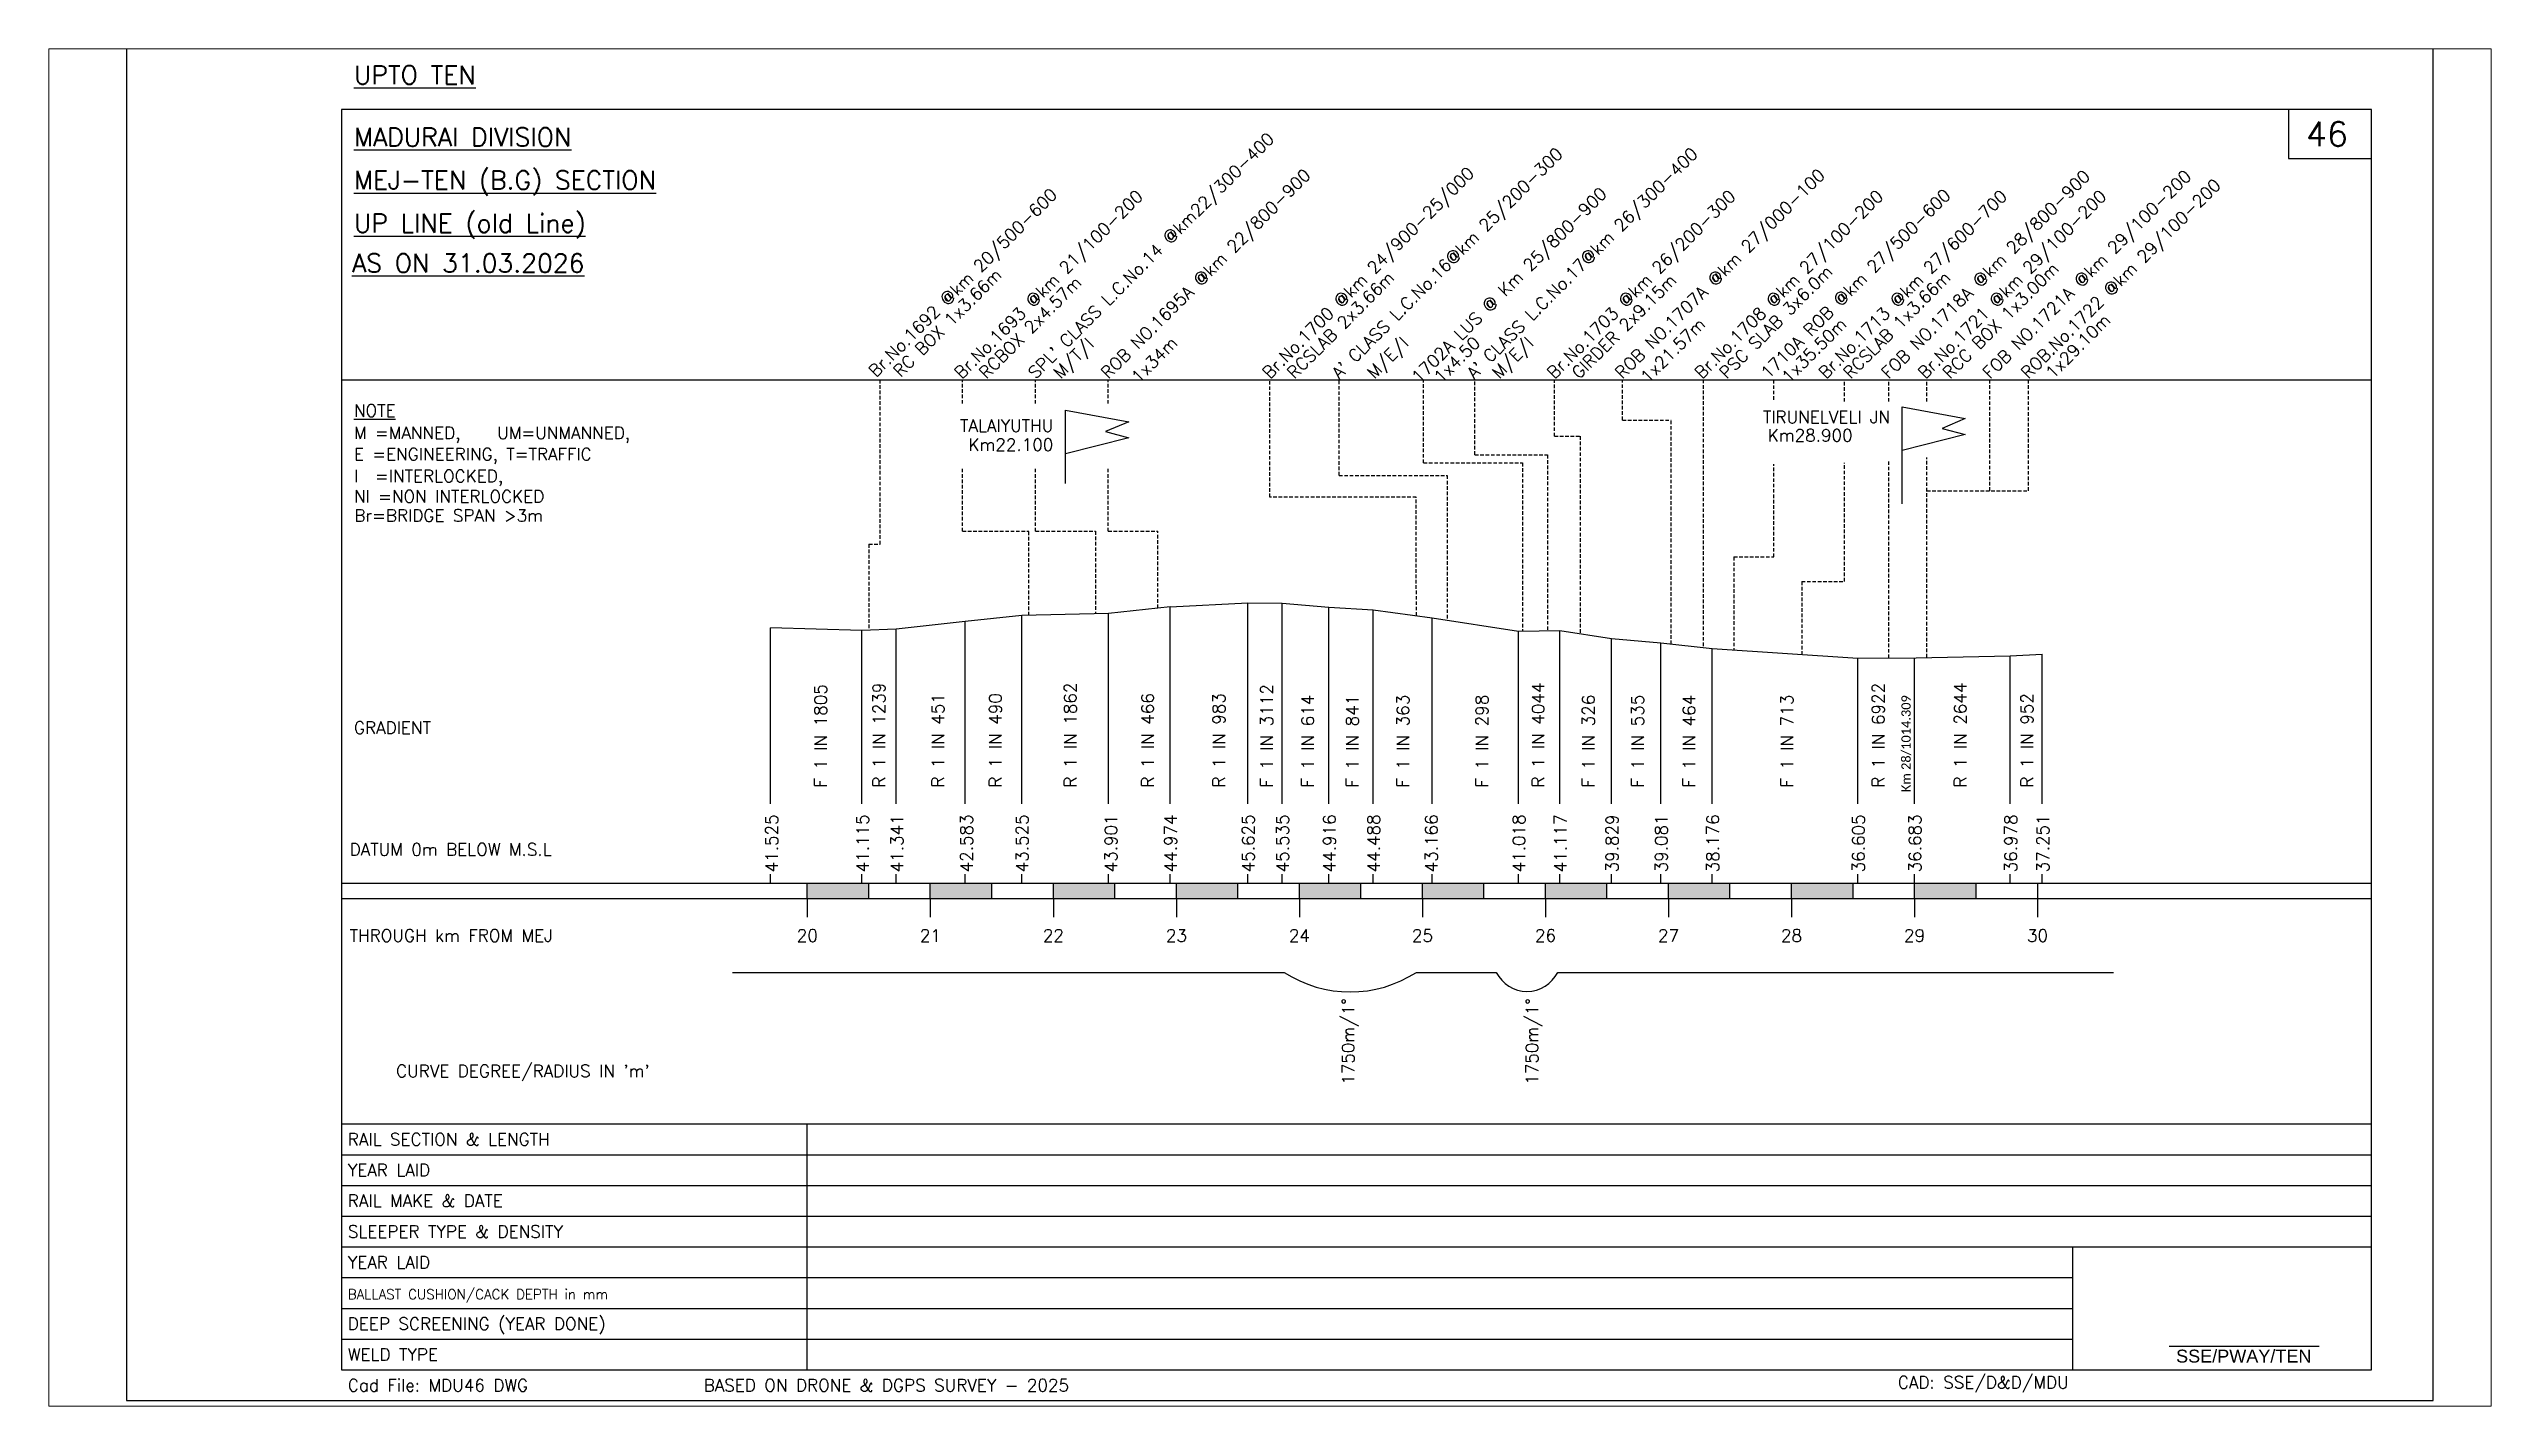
# Paper-space layout '46 UP' of a CAD drawing. Header units: feet. Extents: x 0 to 349, y 0 to 194.
# The model-space entities are those that its viewports show. They can reach past a viewport. Long polylines and large blocks are cut down to what shows.
import ezdxf
from ezdxf.enums import TextEntityAlignment as Align

# ---------------------------------------------------------------- set-up
doc = ezdxf.new("R2010")
doc.units = ezdxf.units.FT
doc.header["$LTSCALE"] = 12
doc.header["$MEASUREMENT"] = 0
doc.linetypes.add('HIDDEN', pattern=[0.375, 0.25, -0.125])
doc.layers.get('0').update_dxf_attribs({"linetype": 'CONTINUOUS'})
doc.layers.add('1. Text', color=7, linetype='CONTINUOUS')
doc.layers.add('3 - Layout text', color=7, linetype='CONTINUOUS')
doc.layers.add('Layer1', color=6, linetype='CONTINUOUS', plot=False)
doc.styles.add('Legend', font='calibri.ttf')
doc.styles.add('RS', font='romans')
doc.styles.get("Standard").update_dxf_attribs({"font": 'ROMANS'})
doc.styles.add('yard', font='arial.ttf')

# ---------------------------------------------------------------- blocks, each defined once
blk = doc.blocks.new('BORDER')
for p, q in [((1, 1), (0, 1)), ((0, 1), (0, 0)), ((1, 0), (1, 1)), ((0, 0), (1, 0))]:
    blk.add_line(p, q)

msp = doc.modelspace()

# ---------------------------------------------------------------- linework, layer by layer
for p, q in [((2621.21328, -2038.51148), (2291.21328, -2038.51148)), ((2291.21328, -2038.51148), (2291.21328, -2243.51148)), ((2621.21328, -2243.51148), (2621.21328, -2038.51148)), ((2425.88071, -2119.39869), (2415.88069, -2120.47169)), ((2425.88071, -2119.39869), (2438.51191, -2118.74269)), ((2425.88071, -2151.45453), (2425.88071, -2119.39869)), ((2438.51191, -2151.45453), (2438.51191, -2118.74269)), ((2438.51191, -2118.74269), (2444.11191, -2118.83269)), ((2444.11191, -2151.45453), (2444.11191, -2118.83269)), ((2444.11191, -2118.83269), (2451.71169, -2119.45269)), ((2451.71169, -2151.45453), (2451.71169, -2119.45269)), ((2451.71169, -2119.45269), (2458.91171, -2119.88269)), ((2458.91171, -2151.45453), (2458.91171, -2119.88269)), ((2458.91171, -2119.88269), (2468.50349, -2121.20669)), ((2360.94531, -2151.45453), (2360.94531, -2122.84769)), ((2375.78429, -2123.25769), (2360.94531, -2122.84769)), ((2381.38431, -2123.03169), (2375.78429, -2123.25769)), ((2375.78429, -2151.45453), (2375.78429, -2123.25769)), ((2392.59109, -2121.78969), (2381.38431, -2123.03169)), ((2381.38431, -2151.45453), (2381.38431, -2123.03169)), ((2401.79111, -2120.84769), (2392.59109, -2121.78969)), ((2392.59109, -2151.45453), (2392.59109, -2121.78969)), ((2415.88069, -2120.47169), (2401.79111, -2120.84769)), ((2401.79111, -2151.45453), (2401.79111, -2120.84769)), ((2415.88069, -2151.45453), (2415.88069, -2120.47169)), ((2468.50349, -2151.45453), (2468.50349, -2121.20669)), ((2468.50349, -2121.20669), (2482.51421, -2123.35269)), ((2482.51421, -2123.35269), (2489.26869, -2123.25569)), ((2482.51421, -2151.45453), (2482.51421, -2123.35269)), ((2489.26869, -2151.45453), (2489.26869, -2123.25569)), ((2489.26869, -2123.25569), (2497.66871, -2124.54369)), ((2497.66871, -2151.45453), (2497.66871, -2124.54369)), ((2497.66871, -2124.54369), (2505.66869, -2125.29169)), ((2505.66869, -2151.45453), (2505.66869, -2125.29169)), ((2505.66869, -2125.29169), (2514.03249, -2126.19669)), ((2514.03249, -2151.45453), (2514.03249, -2126.19669)), ((2514.03249, -2126.19669), (2537.71421, -2127.76769)), ((2537.71421, -2127.76769), (2547.20039, -2127.68969)), ((2537.71421, -2151.45453), (2537.71421, -2127.76769)), ((2546.91421, -2151.45453), (2546.91421, -2127.68969)), ((2547.20039, -2127.68969), (2562.47691, -2127.39469)), ((2562.47691, -2127.39469), (2567.68639, -2127.12169)), ((2562.47691, -2151.45453), (2562.47691, -2127.39469)), ((2567.68639, -2151.45453), (2567.68639, -2127.12169)), ((2360.94531, -2164.37269), (2360.94531, -2162.88461)), ((2375.78429, -2164.37269), (2375.78429, -2162.88461)), ((2381.38431, -2164.37269), (2381.38431, -2162.88461)), ((2392.59109, -2164.37269), (2392.59109, -2162.88461)), ((2401.79111, -2164.37269), (2401.79111, -2162.88461)), ((2415.88069, -2164.37269), (2415.88069, -2162.88461)), ((2425.88071, -2164.37269), (2425.88071, -2162.88461)), ((2438.51191, -2164.37269), (2438.51191, -2162.88461)), ((2444.11191, -2164.37269), (2444.11191, -2162.88461)), ((2451.71169, -2164.37269), (2451.71169, -2162.88461)), ((2458.91171, -2164.37269), (2458.91171, -2162.88461)), ((2468.50349, -2164.37269), (2468.50349, -2162.88461)), ((2482.51421, -2164.37269), (2482.51421, -2162.88461)), ((2489.26869, -2164.37269), (2489.26869, -2162.88461)), ((2497.66871, -2164.37269), (2497.66871, -2162.88461)), ((2505.66869, -2164.37269), (2505.66869, -2162.88461)), ((2514.03249, -2164.37269), (2514.03249, -2162.88461)), ((2537.71421, -2164.37269), (2537.71421, -2162.88461)), ((2546.91421, -2164.37269), (2546.91421, -2162.88461)), ((2562.47691, -2164.37269), (2562.47691, -2162.88461)), ((2567.68639, -2164.37269), (2567.68639, -2162.88461)), ((2354.74899, -2178.87269), (2444.4304, -2178.87269)), ((2465.92436, -2178.87269), (2478.91421, -2178.87269)), ((2488.91421, -2178.87269), (2579.23674, -2178.87269)), ((2572.6728, -2243.51148), (2572.6728, -2223.51148)), ((2588.31159, -2239.63089), (2612.6891, -2239.63089)), ((2291.21328, -2243.51148), (2621.21328, -2243.51148))]:
    msp.add_line(p, q)
at = {"linetype": 'Continuous'}
for p, q in [((2607.71328, -2038.51148), (2607.71328, -2046.51148)), ((2607.71328, -2046.51148), (2621.21328, -2046.51148)), ((2291.21328, -2082.48359), (2621.21328, -2082.48359)), ((2291.21328, -2164.37269), (2621.21328, -2164.37269)), ((2291.21328, -2166.87269), (2621.21328, -2166.87269)), ((2366.91421, -2166.87269), (2366.91421, -2164.37269)), ((2366.91421, -2166.87269), (2366.91421, -2169.87269)), ((2376.91421, -2166.87269), (2376.91421, -2164.37269)), ((2386.91421, -2166.87269), (2386.91421, -2164.37269)), ((2386.91421, -2166.87269), (2386.91421, -2169.87269)), ((2396.91421, -2166.87269), (2396.91421, -2164.37269)), ((2406.91421, -2166.87269), (2406.91421, -2164.37269)), ((2406.91421, -2166.87269), (2406.91421, -2169.87269)), ((2416.91421, -2166.87269), (2416.91421, -2164.37269)), ((2426.91421, -2166.87269), (2426.91421, -2164.37269)), ((2426.91421, -2166.87269), (2426.91421, -2169.87269)), ((2436.91421, -2166.87269), (2436.91421, -2164.37269)), ((2446.91421, -2166.87269), (2446.91421, -2164.37269)), ((2446.91421, -2166.87269), (2446.91421, -2169.87269)), ((2456.91421, -2166.87269), (2456.91421, -2164.37269)), ((2466.91421, -2166.87269), (2466.91421, -2164.37269)), ((2466.91421, -2166.87269), (2466.91421, -2169.87269)), ((2476.91421, -2166.87269), (2476.91421, -2164.37269)), ((2486.91421, -2166.87269), (2486.91421, -2164.37269)), ((2486.91421, -2166.87269), (2486.91421, -2169.87269)), ((2496.91421, -2166.87269), (2496.91421, -2164.37269)), ((2506.91421, -2166.87269), (2506.91421, -2164.37269)), ((2506.91421, -2166.87269), (2506.91421, -2169.87269)), ((2516.91421, -2166.87269), (2516.91421, -2164.37269)), ((2526.91421, -2166.87269), (2526.91421, -2164.37269)), ((2526.91421, -2166.87269), (2526.91421, -2169.87269)), ((2536.91421, -2166.87269), (2536.91421, -2164.37269)), ((2546.91421, -2166.87269), (2546.91421, -2164.37269)), ((2546.91421, -2166.87269), (2546.91421, -2164.37269)), ((2546.91421, -2166.87269), (2546.91421, -2169.87269)), ((2556.91421, -2166.87269), (2556.91421, -2164.37269)), ((2556.91421, -2166.87269), (2556.91421, -2164.37269)), ((2566.91421, -2164.37269), (2566.91421, -2166.87269)), ((2566.91421, -2166.87269), (2566.91421, -2169.87269)), ((2291.21328, -2203.51148), (2621.21328, -2203.51148)), ((2366.91421, -2243.51148), (2366.91421, -2203.51148)), ((2291.21328, -2208.51148), (2621.21328, -2208.51148)), ((2291.21328, -2213.51148), (2621.21328, -2213.51148)), ((2291.21328, -2218.51148), (2621.21328, -2218.51148)), ((2291.21328, -2223.51148), (2621.21328, -2223.51148)), ((2291.21328, -2228.51148), (2572.6728, -2228.51148)), ((2291.21328, -2233.51148), (2572.6728, -2233.51148)), ((2291.21328, -2238.51148), (2572.6728, -2238.51148))]:
    msp.add_line(p, q, dxfattribs=at)
at = {"linetype": 'HIDDEN', "ltscale": 0.15}
for p, q in [((2378.75413, -2109.23578), (2378.75413, -2082.48359)), ((2392.13881, -2086.3586), (2392.13881, -2082.48359)), ((2404.02388, -2086.3586), (2404.02388, -2082.48359)), ((2415.83986, -2086.3586), (2415.83986, -2082.48359)), ((2442.11868, -2101.58215), (2442.1108, -2082.48872)), ((2453.35591, -2098.03905), (2453.35591, -2082.48359)), ((2467.11031, -2096.01259), (2467.11031, -2082.48359)), ((2475.4502, -2094.69462), (2475.4502, -2082.48359)), ((2488.38384, -2091.67554), (2488.38384, -2082.48359)), ((2499.43544, -2089.05238), (2499.43544, -2082.48359)), ((2512.53921, -2082.48359), (2512.53921, -2126.03511)), ((2524.03865, -2085.72481), (2524.03865, -2082.48359)), ((2535.51621, -2086.03418), (2535.51621, -2082.48359)), ((2542.72323, -2086.03418), (2542.72323, -2082.48359)), ((2548.91421, -2086.03418), (2548.91421, -2082.48359)), ((2559.17884, -2100.53197), (2559.17884, -2082.48359)), ((2565.42224, -2100.53197), (2565.42224, -2082.48359)), ((2488.38384, -2091.67554), (2492.53921, -2091.67554)), ((2492.53921, -2091.67554), (2492.53921, -2123.75716)), ((2499.43544, -2089.05238), (2507.34745, -2089.05238)), ((2507.34745, -2125.47334), (2507.34745, -2089.05238)), ((2467.11031, -2096.01259), (2483.20662, -2096.01259)), ((2475.4502, -2094.69462), (2487.26854, -2094.69462)), ((2483.20662, -2096.01259), (2483.20662, -2123.34403)), ((2487.26854, -2094.69462), (2487.26854, -2123.28441)), ((2524.03865, -2111.30601), (2524.03865, -2096.22927)), ((2535.51621, -2115.28685), (2535.51621, -2096.00925)), ((2542.72323, -2127.7265), (2542.72323, -2095.72712)), ((2548.91421, -2127.65659), (2548.91421, -2095.14155)), ((2392.13881, -2107.12567), (2392.13881, -2096.86798)), ((2404.02388, -2107.12567), (2404.02388, -2096.86798)), ((2415.83986, -2107.12567), (2415.83986, -2096.86798)), ((2453.35591, -2098.03905), (2470.91421, -2098.03905)), ((2470.91421, -2098.03905), (2470.91421, -2121.57593)), ((2465.91032, -2101.58609), (2442.11868, -2101.58215)), ((2465.9323, -2120.85177), (2465.89688, -2101.58609)), ((2548.91421, -2100.53197), (2565.42224, -2100.53197)), ((2392.13881, -2107.12567), (2402.91421, -2107.12567)), ((2402.91421, -2120.81771), (2402.91421, -2107.12567)), ((2404.02388, -2107.12567), (2413.78921, -2107.12567)), ((2413.78921, -2107.12567), (2413.78921, -2120.5275)), ((2415.83986, -2107.12567), (2423.91421, -2107.12567)), ((2423.91421, -2119.60969), (2423.91421, -2107.12567)), ((2376.91421, -2109.23578), (2378.75413, -2109.23578)), ((2376.91421, -2109.23578), (2376.91421, -2123.21209)), ((2517.53921, -2111.30601), (2524.03865, -2111.30601)), ((2517.53921, -2111.30601), (2517.53921, -2126.42932)), ((2528.57192, -2115.28685), (2535.51621, -2115.28685)), ((2528.57192, -2115.28685), (2528.57192, -2127.1612))]:
    msp.add_line(p, q, dxfattribs=at)
for points in [[(2408.91421, -2099.37464), (2408.91421, -2087.41658), (2419.16421, -2089.31658), (2415.41421, -2090.91658), (2419.16421, -2091.91658), (2408.91421, -2094.51658)], [(2544.91421, -2102.6761), (2544.91421, -2086.89738), (2555.16421, -2088.79738), (2551.41421, -2090.39738), (2555.16421, -2091.39738), (2544.91421, -2093.99738)]]:
    msp.add_lwpolyline(points)
for centre, radius, start, end in [((2455.17738, -2162.20948), 19.82826, 237.1798856, 302.8201144), ((2483.91421, -2176.37269), 5.59017, 206.5650512, 333.4349488)]:
    msp.add_arc(centre, radius, start, end)
at = {"linetype": 'Continuous'}
for points in [[(2366.91421, -2166.87269), (2376.91421, -2166.87269), (2366.91421, -2164.37269), (2376.91421, -2164.37269)], [(2386.91421, -2166.87269), (2396.91421, -2166.87269), (2386.91421, -2164.37269), (2396.91421, -2164.37269)], [(2406.91421, -2166.87269), (2416.91421, -2166.87269), (2406.91421, -2164.37269), (2416.91421, -2164.37269)], [(2426.91421, -2166.87269), (2436.91421, -2166.87269), (2426.91421, -2164.37269), (2436.91421, -2164.37269)], [(2446.91421, -2166.87269), (2456.91421, -2166.87269), (2446.91421, -2164.37269), (2456.91421, -2164.37269)], [(2466.91421, -2166.87269), (2476.91421, -2166.87269), (2466.91421, -2164.37269), (2476.91421, -2164.37269)], [(2486.91421, -2166.87269), (2496.91421, -2166.87269), (2486.91421, -2164.37269), (2496.91421, -2164.37269)], [(2506.91421, -2166.87269), (2516.91421, -2166.87269), (2506.91421, -2164.37269), (2516.91421, -2164.37269)], [(2526.91421, -2166.87269), (2536.91421, -2166.87269), (2526.91421, -2164.37269), (2536.91421, -2164.37269)], [(2546.91421, -2166.87269), (2556.91421, -2166.87269), (2546.91421, -2164.37269), (2556.91421, -2164.37269)]]:
    msp.add_solid(points, dxfattribs=at)

# ---------------------------------------------------------------- block references
at = {"linetype": 'Continuous', "xscale": 375, "yscale": 220, "zscale": 375}
msp.add_blockref('BORDER', (2256.21328, -2248.51148), dxfattribs=at)

# ---------------------------------------------------------------- texts
at = {"style": 'RS'}
for s, height, p in [('%%UUPTO TEN', 3, (2293.21328, -2034.41202)), ('%%uMADURAI DIVISION', 3, (2293.21328, -2044.51148)), ('%%UMEJ-TEN (B.G) SECTION', 3, (2293.21328, -2051.51148)), ('%%UUP LINE (old Line)', 3, (2293.21328, -2058.51148)), ('%%uNOTE', 2, (2293.21328, -2088.48639)), ('M =MANNED,   UM=UNMANNED,', 2, (2293.21328, -2092.11332)), ('E =ENGINEERING, T=TRAFFIC', 2, (2293.21328, -2095.58592)), ('I  =INTERLOCKED,', 2, (2293.21328, -2099.14596)), ('NI =NON INTERLOCKED', 2, (2293.21328, -2102.45449)), ('Br=BRIDGE SPAN >3m', 2, (2293.26097, -2105.56235)), ('DATUM 0m BELOW M.S.L', 2, (2292.51085, -2159.87269)), ('THROUGH km FROM MEJ', 2, (2292.51085, -2173.87269)), ("CURVE DEGREE/RADIUS IN 'm'", 2, (2300.06187, -2195.91166)), ('BALLAST CUSHION/CACK DEPTH in mm', 1.6, (2292.21328, -2232.01148)), ('Cad File: MDU46 DWG', 2, (2292.21328, -2247.01148))]:
    msp.add_text(s, height=height, dxfattribs=at).set_placement(p)
msp.add_text('46', height=4, dxfattribs=at).set_placement((2613.96328, -2042.51148), align=Align.MIDDLE)
for s, height, rotation, style, p in [("SPL' CLASS L.C.No.14 @km22/300-400 ", 2, 45, 'RS', (2404.02388, -2082.48359)), ('ROB NO.1695A @km 22/800-900', 2, 45, 'RS', (2415.83986, -2082.48359)), ('Br.No.1700 @km 24/900-25/000', 2, 45, 'RS', (2442.1108, -2082.48872)), ("A' CLASS L.C.No.16@km 25/200-300", 2, 45, 'RS', (2453.35591, -2082.48359)), ("A' CLASS L.C.No.17@km 26/300-400", 2, 45, 'RS', (2475.31152, -2082.48359)), ('ROB NO.1707A @km 27/000-100', 2, 45, 'RS', (2499.43544, -2082.48359)), ('FOB NO.1718A @km 28/800-900', 2, 45, 'RS', (2542.72323, -2082.48359)), ('FOB NO.1721A @km 29/100-200', 2, 45, 'RS', (2559.17884, -2082.48359)), ('Br.No.1692 @km 20/500-600', 2, 45, 'RS', (2378.08243, -2082.20776)), ('Br.No.1693 @km 21/100-200', 2, 45, 'RS', (2392.03549, -2082.48359)), ('1702A LUS @ Km 25/800-900', 2, 45, 'RS', (2466.34975, -2083.14461)), ('Br.No.1703 @km 26/200-300', 2, 45, 'RS', (2488.38384, -2082.48359)), ('Br.No.1708 @km 27/100-200', 2, 45, 'RS', (2512.37354, -2082.48359)), ('1710A ROB @km 27/500-600', 2, 45, 'RS', (2523.15161, -2082.48359)), ('Br.No.1713 @km 27/600-700', 2, 45, 'RS', (2532.52375, -2082.48359)), ('Br.No.1721 @km 29/100-200', 2, 45, 'RS', (2548.66092, -2082.48359)), ('ROB.No.1722 @km 29/100-200', 2, 45, 'RS', (2565.42224, -2082.48359)), ('PSC SLAB 3x6.0m', 2, 45, 'RS', (2516.37354, -2082.48359)), ('RCC BOX 1x3.00m', 2, 45, 'RS', (2552.66092, -2082.48359)), ('RC BOX 1x3.66m', 2, 45, 'RS', (2382.08243, -2082.20776)), ('RCBOX 2x4.57m', 2, 45, 'RS', (2396.03549, -2082.48359)), ('RCSLAB 2x3.66m', 2, 45, 'RS', (2446.1108, -2082.48872)), ('GIRDER 2x9.15m', 2, 45, 'RS', (2492.38384, -2082.48359)), ('RCSLAB 1x3.66m', 2, 45, 'RS', (2536.52375, -2082.48359)), ('1x29.10m', 2, 45, 'RS', (2569.42224, -2082.48359)), ('M/T/I', 2, 45, 'RS', (2408.11011, -2082.48359)), (' 1x34m', 2, 45, 'RS', (2419.83986, -2084.12378)), ('M/E/I', 2, 45, 'RS', (2459.08166, -2082.48359)), ('1x4.50', 2, 45, 'RS', (2470.0058, -2083.1792)), ('M/E/I', 2, 45, 'RS', (2479.39775, -2082.48359)), (' 1x21.57m', 2, 45, 'RS', (2502.60733, -2084.11439)), (' 1x35.50m', 2, 45, 'RS', (2525.56483, -2084.11439)), ('R 1 IN 1239', 2, 90, 'RS', (2379.57688, -2148.78955)), ('R 1 IN 1862', 2, 90, 'RS', (2410.68103, -2148.78955)), ('R 1 IN 4044', 2, 90, 'RS', (2486.72933, -2148.78955)), ('R 1 IN 6922', 2, 90, 'RS', (2542.01255, -2148.83644)), ('R 1 IN 2644', 2, 90, 'RS', (2555.35043, -2148.78955)), ('F 1 IN 1805', 2, 90, 'RS', (2370.07516, -2148.78955)), ('R 1 IN 451', 2, 90, 'RS', (2389.15335, -2148.78955)), ('R 1 IN 490', 2, 90, 'RS', (2398.50025, -2148.78955)), ('R 1 IN 466', 2, 90, 'RS', (2423.25444, -2148.78955)), ('R 1 IN 983', 2, 90, 'RS', (2434.8211, -2148.78955)), ('F 1 IN 3112', 2, 90, 'RS', (2442.61157, -2148.78955)), ('F 1 IN 614', 2, 90, 'RS', (2449.28014, -2148.78955)), ('F 1 IN 841', 2, 90, 'RS', (2456.5343, -2148.78955)), ('F 1 IN 363', 2, 90, 'RS', (2464.74076, -2148.78955)), ('F 1 IN 298', 2, 90, 'RS', (2477.60467, -2148.78955)), ('F 1 IN 326', 2, 90, 'RS', (2494.91004, -2148.78955)), ('F 1 IN 535', 2, 90, 'RS', (2502.91002, -2148.78955)), ('F 1 IN 464', 2, 90, 'RS', (2511.27382, -2148.78955)), ('F 1 IN 713', 2, 90, 'RS', (2527.18055, -2148.78955)), ('Km 28/1014.309', 1.5, 90, 'Legend', (2546.28352, -2149.55189)), ('R 1 IN 952', 2, 90, 'RS', (2566.20317, -2148.78955)), ('41.525', 2, 90, 'RS', (2362.14492, -2162.59996)), ('41.115', 2, 90, 'RS', (2376.89686, -2162.59996)), ('41.341', 2, 90, 'RS', (2382.51358, -2162.59996)), ('42.583', 2, 90, 'RS', (2393.79883, -2162.59996)), ('43.525', 2, 90, 'RS', (2402.84526, -2162.59996)), ('43.901', 2, 90, 'RS', (2417.28807, -2162.59996)), ('44.974', 2, 90, 'RS', (2426.96984, -2162.59996)), ('45.625', 2, 90, 'RS', (2439.60104, -2162.59996)), ('45.535', 2, 90, 'RS', (2445.20104, -2162.59996)), ('44.916', 2, 90, 'RS', (2452.80082, -2162.59996)), ('44.488', 2, 90, 'RS', (2460.00084, -2162.59996)), ('43.166', 2, 90, 'RS', (2469.38147, -2162.59996)), ('41.018', 2, 90, 'RS', (2483.60334, -2162.59996)), ('41.117', 2, 90, 'RS', (2490.35782, -2162.59996)), ('39.829', 2, 90, 'RS', (2498.75784, -2162.59996)), ('39.081', 2, 90, 'RS', (2506.75782, -2162.59996)), ('38.176', 2, 90, 'RS', (2515.12162, -2162.59996)), ('36.605', 2, 90, 'RS', (2538.80334, -2162.59996)), ('36.683', 2, 90, 'RS', (2548.00334, -2162.59996)), ('36.978', 2, 90, 'RS', (2563.56604, -2162.59996)), ('37.251', 2, 90, 'RS', (2568.77552, -2162.59996))]:
    msp.add_text(s, height=height, rotation=rotation, dxfattribs=dict(style=style)).set_placement(p)
at = {"linetype": 'Continuous', "style": 'RS'}
for s, height, p in [('%%UAS ON 31.03.2026', 3, (2292.89022, -2065.00623)), ('RAIL SECTION & LENGTH', 2, (2292.21328, -2207.01148)), ('YEAR LAID', 2, (2292.21328, -2212.01148)), ('RAIL MAKE & DATE', 2, (2292.21328, -2217.01148)), ('SLEEPER TYPE & DENSITY', 2, (2292.21328, -2222.01148)), ('YEAR LAID', 2, (2292.21328, -2227.01148)), ('DEEP SCREENING (YEAR DONE)', 2, (2292.21328, -2237.01148)), ('WELD TYPE', 2, (2292.21328, -2242.01148))]:
    msp.add_text(s, height=height, dxfattribs=at).set_placement(p)
at = {"style": 'RS'}
for s, p in [('TIRUNELVELI JN', (2542.91421, -2089.54589)), ('TALAIYUTHU', (2406.91421, -2090.93122)), ('Km22.100', (2406.91421, -2094.0456)), (' Km28.900', (2536.85461, -2092.52658))]:
    msp.add_text(s, height=2, dxfattribs=at).set_placement(p, align=Align.RIGHT)
at = {"color": 7, "style": 'RS'}
msp.add_text('GRADIENT', height=2, dxfattribs=at).set_placement((2293.21328, -2140.06279))
at = {"style": 'RS'}
for s, p in [('20', (2366.91421, -2173.87269)), ('21', (2386.91421, -2173.87269)), ('22', (2406.91421, -2173.87269)), ('23', (2426.91421, -2173.87269)), ('24', (2446.91421, -2173.87269)), ('25', (2466.91421, -2173.87269)), ('26', (2486.91421, -2173.87269)), ('27', (2506.91421, -2173.87269)), ('28', (2526.91421, -2173.87269)), ('29', (2546.91421, -2173.87269)), ('30', (2566.91421, -2173.87269))]:
    msp.add_text(s, height=2, dxfattribs=at).set_placement(p, align=Align.CENTER)
for p in [(2455.84095, -2183.0805), (2485.71983, -2183.0805)]:
    msp.add_text('1750m/1%%D', height=2, rotation=90, dxfattribs=at).set_placement(p, align=Align.RIGHT)
at = {"layer": '1. Text', "insert": (2589.43609, -2240.22382), "char_height": 2.1, "width": 23.8343697, "attachment_point": 1, "style": 'yard'}
msp.add_mtext('SSE/PWAY/TEN', dxfattribs=at)
at = {"layer": '3 - Layout text', "char_height": 2, "attachment_point": 1}
for s, insert, width in [('BASED ON DRONE & DGPS SURVEY - 2025', (2350.06893, -2245.00903), 72.2632845), ('CAD: SSE/D&D/MDU', (2544.20119, -2244.53706), 30.972381)]:
    msp.add_mtext(s, dxfattribs=dict(at, insert=insert, width=width))

psp = doc.layouts.new('46 UP')

# ---------------------------------------------------------------- viewports
at = {"layer": 'Layer1'}
psp.add_viewport(center=(174.54, 97.04), size=(349.36, 194.2419), view_center_point=(2442.13928, -2139.03461), view_height=220.7535684, dxfattribs=at)

doc.saveas('drawing.dxf')
